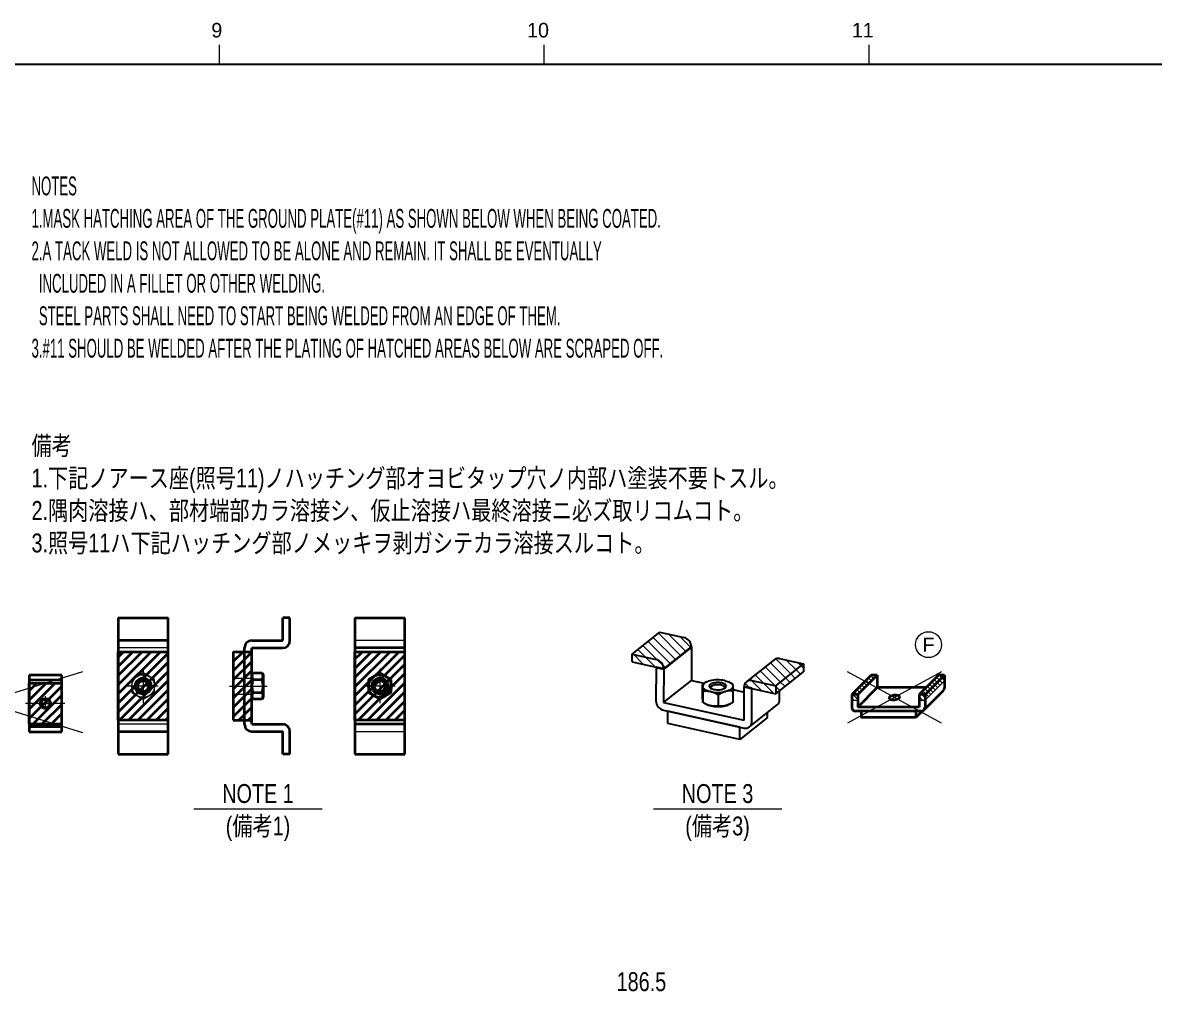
# Model space of a CAD drawing. Header units: millimetres. Extents: x 10 to 821, y 12 to 580.
# Drawn here: x 455.2 to 629.5, y 431.2 to 580.4 of the extents above; entities that cross this region are included whole.
import ezdxf
from ezdxf.enums import TextEntityAlignment as Align

# ---------------------------------------------------------------- set-up
doc = ezdxf.new("R2010")
doc.units = ezdxf.units.MM
doc.linetypes.add('DASHDOT', pattern=[25.3, 12.7, -6.3, 0, -6.3])
doc.linetypes.add('DASHED', pattern=[19, 12.7, -6.3])
for name, color, linetype in [('GR1_02', 7, 'Continuous'), ('図面枠B6M', 7, 'Continuous'), ('表題、部品表_02', 7, 'Continuous'), ('表題、部品表_Layer1', 7, 'Continuous')]:
    doc.layers.add(name, color=color, linetype=linetype)
doc.styles.add('HG丸ｺﾞｼｯｸM-PRO', font='')
doc.styles.get('HG丸ｺﾞｼｯｸM-PRO').set_extended_font_data('HG丸ｺﾞｼｯｸM-PRO')
pattern_1 = [(45, (0, 0), (-0.7071068, 0.7071068), [])]
pattern_2 = [(-45, (0, 0), (0.3535534, 0.3535534), [])]
pattern_3 = [(-45, (0, 0), (0.7071068, 0.7071068), [])]

# ---------------------------------------------------------------- blocks, each defined once
blk = doc.blocks.new('BLKF023')
at = {"layer": '図面枠B6M', "color": 4, "linetype": 'Continuous', "lineweight": 13}
for p, q in [((485.5, 577), (485.5, 574)), ((535.5, 577), (535.5, 574)), ((585.5, 577), (585.5, 574))]:
    blk.add_line(p, q, dxfattribs=at)
at = {"layer": '図面枠B6M', "color": 2, "linetype": 'Continuous', "lineweight": 25}
blk.add_line((35.5, 574), (821, 574), dxfattribs=at)
at = {"layer": '図面枠B6M', "color": 4, "linetype": 'Continuous', "lineweight": 13, "style": 'HG丸ｺﾞｼｯｸM-PRO', "width": 1.003994}
for s, height, p in [('9', 2.25, (484.29, 577.45)), ('10', 2.255, (532.9, 577.45)), ('11', 2.255, (582.9, 577.45))]:
    blk.add_text(s, height=height, dxfattribs=at).set_placement(p, align=Align.BOTTOM_LEFT)
blk = doc.blocks.new('BLKF253')
at = {"layer": '表題、部品表_Layer1', "color": 3, "linetype": 'Continuous', "lineweight": 35}
for p, q in [((456.25, 472.4), (456.25, 478.65)), ((456.25, 478.65), (461.25, 478.65)), ((461.25, 472.4), (461.25, 478.65)), ((456.25, 472.4), (461.25, 472.4))]:
    blk.add_line(p, q, dxfattribs=at)
blk = doc.blocks.new('BLKF254')
at = {"layer": '表題、部品表_Layer1', "color": 3, "linetype": 'Continuous', "lineweight": 35}
for p, q in [((461.25, 479.9), (456.25, 479.9)), ((456.25, 479.9), (456.25, 471.15)), ((461.25, 471.15), (461.25, 479.9)), ((461.25, 479.1), (456.25, 479.1)), ((461.25, 471.95), (456.25, 471.95)), ((456.25, 471.15), (461.25, 471.15))]:
    blk.add_line(p, q, dxfattribs=at)
blk = doc.blocks.new('BLKF255')
at = {"layer": '表題、部品表_Layer1', "color": 4, "linetype": 'DASHDOT', "lineweight": 13}
for p, q in [((458.75, 474.4), (458.75, 476.65)), ((457.63, 475.53), (459.88, 475.53))]:
    blk.add_line(p, q, dxfattribs=at)
at = {"layer": '表題、部品表_Layer1', "color": 3, "linetype": 'Continuous', "lineweight": 35}
for radius in [0.794, 0.67]:
    blk.add_circle((458.75, 475.53), radius, dxfattribs=at)
blk = doc.blocks.new('BLKF256')
at = {"layer": '表題、部品表_02', "color": 3, "linetype": 'Continuous', "lineweight": 35}
for p, q in [((490.51, 479.96), (490.67, 480.23)), ((490.51, 476.46), (490.51, 479.96)), ((490.67, 480.23), (492.11, 480.23)), ((490.67, 479.22), (492.11, 479.22)), ((492.11, 480.23), (492.26, 479.96)), ((492.26, 479.96), (492.26, 476.46)), ((490.67, 476.19), (490.51, 476.46)), ((490.67, 477.2), (492.11, 477.2)), ((492.11, 476.19), (490.67, 476.19)), ((492.26, 476.46), (492.11, 476.19))]:
    blk.add_line(p, q, dxfattribs=at)
for centre, radius, start, end in [((491.41, 479.72), 0.895, 145.6158, 214.3842), ((493.86, 478.21), 3.34, 162.412, 197.588), ((491.37, 479.72), 0.895, 325.6158, 34.3842), ((488.92, 478.21), 3.34, 342.412, 17.588), ((491.41, 476.69), 0.895, 145.6158, 214.3842), ((491.37, 476.69), 0.895, 325.6158, 34.3842)]:
    blk.add_arc(centre, radius, start, end, dxfattribs=at)
blk = doc.blocks.new('BLKF258')
at = {"layer": '表題、部品表_02', "color": 3, "linetype": 'Continuous', "lineweight": 35}
for p, q in [((487.64, 483.46), (487.64, 472.96)), ((490.51, 483.46), (487.64, 483.46)), ((489.39, 472.96), (489.39, 483.46)), ((487.64, 472.96), (490.51, 472.96))]:
    blk.add_line(p, q, dxfattribs=at)
blk = doc.blocks.new('BLKF257')
at = {"layer": '表題、部品表_02', "color": 4, "linetype": 'DASHED', "lineweight": 13}
for p, q in [((487.64, 479.43), (489.39, 479.43)), ((487.64, 476.98), (489.39, 476.98))]:
    blk.add_line(p, q, dxfattribs=at)
at = {"layer": '表題、部品表_02', "color": 3, "linetype": 'Continuous', "lineweight": 35}
blk.add_blockref('BLKF258', (0, 0), dxfattribs=at)
blk = doc.blocks.new('BLKF259')
at = {"layer": '表題、部品表_02', "color": 3, "linetype": 'Continuous', "lineweight": 35}
for p, q in [((496.39, 488.71), (495.27, 488.71)), ((495.27, 485.21), (495.27, 488.71)), ((496.39, 485.21), (496.39, 488.71)), ((490.51, 485.21), (495.27, 485.21)), ((489.39, 472.33), (489.39, 484.09)), ((490.51, 484.09), (495.27, 484.09)), ((490.51, 472.33), (490.51, 484.09)), ((490.51, 472.33), (495.27, 472.33)), ((490.51, 471.21), (495.27, 471.21)), ((495.27, 467.71), (495.27, 471.21)), ((496.39, 467.71), (496.39, 471.21)), ((496.39, 467.71), (495.27, 467.71))]:
    blk.add_line(p, q, dxfattribs=at)
at = {"layer": '表題、部品表_02', "color": 4, "linetype": 'DASHED', "lineweight": 13}
for p, q in [((489.39, 479.43), (490.51, 479.43)), ((489.39, 476.98), (490.51, 476.98))]:
    blk.add_line(p, q, dxfattribs=at)
at = {"layer": '表題、部品表_02', "color": 3, "linetype": 'Continuous', "lineweight": 35}
for centre, start, end in [((490.51, 484.09), 90, 180), ((495.27, 485.21), 270, 0), ((490.51, 472.33), 180, 270), ((495.27, 471.21), 0, 90)]:
    blk.add_arc(centre, 1.12, start, end, dxfattribs=at)
blk = doc.blocks.new('BLKF260')
at = {"layer": '表題、部品表_02', "color": 3, "linetype": 'Continuous', "lineweight": 35}
for p, q in [((477.64, 483.46), (469.94, 483.46)), ((469.94, 472.96), (469.94, 483.46)), ((477.64, 472.96), (477.64, 483.46)), ((477.64, 472.96), (469.94, 472.96))]:
    blk.add_line(p, q, dxfattribs=at)
at = {"layer": '表題、部品表_02', "color": 4, "linetype": 'DASHDOT', "lineweight": 13}
for p, q in [((473.79, 480.85), (473.79, 475.57)), ((476.12, 478.21), (471.32, 478.21))]:
    blk.add_line(p, q, dxfattribs=at)
at = {"layer": '表題、部品表_02', "color": 3, "linetype": 'Continuous', "lineweight": 35}
blk.add_circle((473.79, 478.21), 1.23, dxfattribs=at)
blk = doc.blocks.new('BLKF261')
at = {"layer": '表題、部品表_02', "color": 3, "linetype": 'Continuous', "lineweight": 35}
for p, q in [((469.94, 488.71), (477.64, 488.71)), ((469.94, 488.71), (469.94, 467.71)), ((477.64, 467.71), (477.64, 488.71)), ((477.64, 485.21), (469.94, 485.21)), ((469.94, 471.21), (477.64, 471.21)), ((469.94, 467.71), (477.64, 467.71))]:
    blk.add_line(p, q, dxfattribs=at)
at = {"layer": '表題、部品表_02', "color": 4, "linetype": 'DASHED', "lineweight": 13}
for p, q in [((477.64, 484.09), (469.94, 484.09)), ((477.64, 472.33), (469.94, 472.33))]:
    blk.add_line(p, q, dxfattribs=at)
blk = doc.blocks.new('BLKF262')
at = {"layer": '表題、部品表_02', "color": 4, "linetype": 'DASHED', "lineweight": 13}
for p, q in [((473.79, 480.23), (472.04, 479.22)), ((472.04, 479.22), (472.04, 477.2)), ((475.54, 479.22), (473.79, 480.23)), ((475.54, 477.2), (475.54, 479.22)), ((472.04, 477.2), (473.79, 476.19)), ((473.79, 476.19), (475.54, 477.2))]:
    blk.add_line(p, q, dxfattribs=at)
blk.add_circle((473.79, 478.21), 1.75, dxfattribs=at)
at = {"layer": '表題、部品表_02', "color": 3, "linetype": 'Continuous', "lineweight": 35}
for radius in [1.05, 0.84]:
    blk.add_circle((473.79, 478.21), radius, dxfattribs=at)
blk = doc.blocks.new('BLKF263')
at = {"layer": '表題、部品表_02', "color": 3, "linetype": 'Continuous', "lineweight": 35}
for p, q in [((514.09, 483.46), (506.39, 483.46)), ((506.39, 472.96), (506.39, 483.46)), ((514.09, 472.96), (514.09, 483.46)), ((514.09, 472.96), (506.39, 472.96))]:
    blk.add_line(p, q, dxfattribs=at)
at = {"layer": '表題、部品表_02', "color": 4, "linetype": 'DASHDOT', "lineweight": 13}
for p, q in [((510.24, 480.85), (510.24, 475.57)), ((512.57, 478.21), (507.77, 478.21))]:
    blk.add_line(p, q, dxfattribs=at)
at = {"layer": '表題、部品表_02', "color": 3, "linetype": 'Continuous', "lineweight": 35}
blk.add_circle((510.24, 478.21), 1.23, dxfattribs=at)
blk = doc.blocks.new('BLKF264')
at = {"layer": '表題、部品表_02', "color": 3, "linetype": 'Continuous', "lineweight": 35}
for p, q in [((506.39, 488.71), (514.09, 488.71)), ((506.39, 488.71), (506.39, 467.71)), ((514.09, 467.71), (514.09, 488.71)), ((514.09, 484.09), (506.39, 484.09)), ((514.09, 472.33), (506.39, 472.33)), ((506.39, 467.71), (514.09, 467.71))]:
    blk.add_line(p, q, dxfattribs=at)
at = {"layer": '表題、部品表_02', "color": 4, "linetype": 'DASHED', "lineweight": 13}
for p, q in [((514.09, 485.21), (506.39, 485.21)), ((506.39, 471.21), (514.09, 471.21))]:
    blk.add_line(p, q, dxfattribs=at)
blk = doc.blocks.new('BLKF265')
at = {"layer": '表題、部品表_02', "color": 3, "linetype": 'Continuous', "lineweight": 35}
for p, q in [((510.24, 480.23), (508.49, 479.22)), ((508.49, 479.22), (508.49, 477.2)), ((511.99, 479.22), (510.24, 480.23)), ((511.99, 477.2), (511.99, 479.22)), ((508.49, 477.2), (510.24, 476.19)), ((510.24, 476.19), (511.99, 477.2))]:
    blk.add_line(p, q, dxfattribs=at)
for radius in [1.75, 1.05, 0.84]:
    blk.add_circle((510.24, 478.21), radius, dxfattribs=at)
blk = doc.blocks.new('BLKF266')
at = {"layer": '表題、部品表_Layer1', "linetype": 'Continuous', "lineweight": 13}
h = blk.add_hatch(dxfattribs=at)
h.set_pattern_fill('_USER', color=4, scale=0.5, angle=-45, style=0, pattern_type=0)
h.set_pattern_definition(pattern_2)
h.paths.add_polyline_path([(594.16, 476.06), (593.26, 476.06), (593.26, 476.9), (596.24, 479.88), (597.14, 479.88), (597.14, 479.04)], flags=0)
at = {"layer": '表題、部品表_Layer1', "color": 4, "linetype": 'Continuous', "lineweight": 13}
for p in [(597.14, 479.04), (593.26, 476.06)]:
    blk.add_line(p, (594.16, 476.06), dxfattribs=at)
blk = doc.blocks.new('BLKF267')
at = {"layer": '表題、部品表_Layer1', "color": 3, "linetype": 'Continuous', "lineweight": 35}
for p, q in [((585.89, 479.88), (582.91, 476.9)), ((586.79, 479.88), (583.81, 476.9)), ((586.79, 479.88), (585.89, 479.88)), ((586.79, 479.88), (586.79, 477.97)), ((596.24, 479.88), (593.26, 476.9)), ((597.14, 479.88), (594.16, 476.9)), ((597.14, 479.88), (596.24, 479.88)), ((597.14, 479.88), (597.14, 477.9)), ((586.79, 477.97), (583.81, 474.99)), ((594.32, 477.97), (586.79, 477.97)), ((593.99, 474.51), (596.97, 477.5)), ((582.91, 476.9), (582.91, 474.91)), ((583.81, 476.9), (582.91, 476.9)), ((583.81, 476.9), (583.81, 474.99)), ((593.26, 476.9), (593.26, 474.99)), ((594.16, 476.9), (593.26, 476.9)), ((594.16, 476.9), (594.16, 474.91)), ((593.59, 474.35), (583.47, 474.35)), ((593.26, 474.99), (583.81, 474.99)), ((584.31, 474.35), (584.31, 473.36)), ((593.77, 474.38), (592.75, 473.36)), ((592.75, 474.35), (592.75, 473.36)), ((592.75, 473.36), (584.31, 473.36))]:
    blk.add_line(p, q, dxfattribs=at)
for centre, start, end in [((596.58, 477.9), 315, 360), ((583.47, 474.91), 180, 270), ((593.59, 474.91), 270, 360)]:
    blk.add_arc(centre, 0.562, start, end, dxfattribs=at)
blk.add_ellipse((589.46, 476.46), major_axis=(0.788, 0.107), ratio=0.5, dxfattribs=at)
blk = doc.blocks.new('BLKF268')
at = {"layer": '表題、部品表_Layer1', "color": 4, "linetype": 'Continuous', "lineweight": 13}
blk.add_circle((594.7, 484.59), 2, dxfattribs=at)
at = {"layer": '表題、部品表_Layer1', "color": 4, "linetype": 'Continuous', "lineweight": 13, "style": 'HG丸ｺﾞｼｯｸM-PRO', "width": 1.042153}
blk.add_text('F', height=2.18, dxfattribs=at).set_placement((594.7, 484.59), align=Align.MIDDLE_CENTER)
blk = doc.blocks.new('BLKF280')
at = {"layer": '表題、部品表_02', "color": 7, "linetype": 'Continuous', "lineweight": 25}
for p, q in [((559.97, 478.05), (559.94, 478.16)), ((560.03, 477.94), (559.97, 478.05)), ((560.11, 477.83), (560.03, 477.94)), ((560.23, 477.73), (560.11, 477.83)), ((560.37, 477.64), (560.23, 477.73)), ((560.54, 477.55), (560.37, 477.64)), ((560.73, 477.47), (560.54, 477.55)), ((560.95, 477.4), (560.73, 477.47)), ((561.18, 477.34), (560.95, 477.4))]:
    blk.add_line(p, q, dxfattribs=at)
blk = doc.blocks.new('BLKF281')
at = {"layer": '表題、部品表_02', "color": 7, "linetype": 'Continuous', "lineweight": 25}
for p, q in [((559.95, 478.27), (559.94, 478.16)), ((559.99, 478.39), (559.95, 478.27)), ((560.05, 478.49), (559.99, 478.39)), ((560.15, 478.6), (560.05, 478.49)), ((560.27, 478.7), (560.15, 478.6)), ((560.43, 478.79), (560.27, 478.7)), ((560.6, 478.88), (560.43, 478.79)), ((560.8, 478.95), (560.6, 478.88)), ((561.02, 479.02), (560.8, 478.95))]:
    blk.add_line(p, q, dxfattribs=at)
blk = doc.blocks.new('BLKF282')
at = {"layer": '表題、部品表_02', "color": 7, "linetype": 'Continuous', "lineweight": 25}
for p, q in [((563.34, 479.05), (563.57, 478.99)), ((563.57, 478.99), (563.78, 478.92)), ((563.78, 478.92), (563.97, 478.85)), ((563.97, 478.85), (564.14, 478.76)), ((564.14, 478.76), (564.28, 478.66)), ((564.28, 478.66), (564.4, 478.56)), ((564.4, 478.56), (564.49, 478.45)), ((564.49, 478.45), (564.54, 478.34)), ((564.54, 478.34), (564.57, 478.23))]:
    blk.add_line(p, q, dxfattribs=at)
blk = doc.blocks.new('BLKF283')
at = {"layer": '表題、部品表_02', "color": 7, "linetype": 'Continuous', "lineweight": 25}
for p, q in [((563.71, 477.44), (563.49, 477.38)), ((563.91, 477.52), (563.71, 477.44)), ((564.09, 477.6), (563.91, 477.52)), ((564.24, 477.69), (564.09, 477.6)), ((564.36, 477.79), (564.24, 477.69)), ((564.46, 477.9), (564.36, 477.79)), ((564.53, 478.01), (564.46, 477.9)), ((564.57, 478.12), (564.53, 478.01)), ((564.57, 478.23), (564.57, 478.12))]:
    blk.add_line(p, q, dxfattribs=at)
blk = doc.blocks.new('BLKF284')
at = {"layer": '表題、部品表_02', "color": 7, "linetype": 'Continuous', "lineweight": 25}
for p, q in [((560.95, 478.28), (560.93, 478.2)), ((560.93, 478.2), (560.95, 478.12)), ((560.99, 478.36), (560.95, 478.28)), ((560.95, 478.12), (560.98, 478.05)), ((560.98, 478.05), (561.05, 477.97)), ((561.06, 478.43), (560.99, 478.36)), ((561.05, 477.97), (561.14, 477.9)), ((561.15, 478.5), (561.06, 478.43)), ((561.14, 477.9), (561.25, 477.84)), ((561.26, 478.56), (561.15, 478.5)), ((561.25, 477.84), (561.38, 477.78)), ((561.4, 478.62), (561.26, 478.56)), ((561.38, 477.78), (561.53, 477.73)), ((561.55, 478.67), (561.4, 478.62)), ((561.53, 477.73), (561.7, 477.7)), ((561.72, 478.7), (561.55, 478.67)), ((561.7, 477.7), (561.87, 477.67)), ((561.9, 478.73), (561.72, 478.7)), ((561.87, 477.67), (562.06, 477.65)), ((562.08, 478.75), (561.9, 478.73)), ((562.06, 477.65), (562.25, 477.64)), ((562.27, 478.75), (562.08, 478.75)), ((562.25, 477.64), (562.43, 477.65)), ((562.46, 478.74), (562.27, 478.75)), ((562.43, 477.65), (562.62, 477.66)), ((562.64, 478.73), (562.46, 478.74)), ((562.62, 477.66), (562.8, 477.69)), ((562.82, 478.7), (562.64, 478.73)), ((562.8, 477.69), (562.96, 477.73)), ((562.98, 478.66), (562.82, 478.7)), ((562.96, 477.73), (563.11, 477.77)), ((563.13, 478.61), (562.98, 478.66)), ((563.11, 477.77), (563.25, 477.83)), ((563.26, 478.55), (563.13, 478.61)), ((563.25, 477.83), (563.36, 477.89)), ((563.38, 478.49), (563.26, 478.55)), ((563.36, 477.89), (563.46, 477.96)), ((563.47, 478.42), (563.38, 478.49)), ((563.46, 477.96), (563.52, 478.03)), ((563.53, 478.35), (563.47, 478.42)), ((563.52, 478.03), (563.56, 478.11)), ((563.57, 478.27), (563.53, 478.35)), ((563.56, 478.11), (563.58, 478.19)), ((563.58, 478.19), (563.57, 478.27))]:
    blk.add_line(p, q, dxfattribs=at)
blk = doc.blocks.new('BLKF285')
at = {"layer": '表題、部品表_02', "color": 7, "linetype": 'Continuous', "lineweight": 25}
for p, q in [((561.69, 478.41), (561.84, 478.44)), ((561.84, 478.44), (562, 478.46)), ((562, 478.46), (562.17, 478.48)), ((562.17, 478.48), (562.34, 478.47)), ((562.34, 478.47), (562.51, 478.46)), ((562.51, 478.46), (562.67, 478.44)), ((562.67, 478.44), (562.83, 478.41)), ((562.83, 478.41), (562.96, 478.36)), ((562.96, 478.36), (563.08, 478.31)), ((563.08, 478.31), (563.18, 478.25)), ((563.22, 477.84), (563.14, 477.78)), ((563.18, 478.25), (563.25, 478.19)), ((563.28, 477.91), (563.22, 477.84)), ((563.25, 478.19), (563.3, 478.12)), ((563.31, 477.98), (563.28, 477.91)), ((563.3, 478.12), (563.32, 478.05)), ((563.32, 478.05), (563.31, 477.98))]:
    blk.add_line(p, q, dxfattribs=at)
blk = doc.blocks.new('BLKF286')
at = {"layer": '表題、部品表_02', "color": 7, "linetype": 'Continuous', "lineweight": 25}
for p, q in [((561.19, 478.05), (561.21, 478.12)), ((561.2, 477.98), (561.19, 478.05)), ((561.23, 477.91), (561.2, 477.98)), ((561.21, 478.12), (561.26, 478.19)), ((561.3, 477.84), (561.23, 477.91)), ((561.26, 478.19), (561.34, 478.26)), ((561.37, 477.79), (561.3, 477.84)), ((561.34, 478.26), (561.43, 478.31)), ((561.43, 478.31), (561.55, 478.37)), ((561.55, 478.37), (561.69, 478.41))]:
    blk.add_line(p, q, dxfattribs=at)
blk = doc.blocks.new('BLKF279')
at = {"layer": '表題、部品表_02', "color": 7, "linetype": 'Continuous', "lineweight": 25}
for p, q in [((549.07, 483.14), (553.34, 486.53)), ((553.34, 486.53), (557.03, 485.71)), ((549.07, 481.93), (549.07, 483.14)), ((549.07, 483.14), (552.75, 482.32)), ((558.2, 484.24), (558.2, 479.09)), ((549.07, 481.93), (552.75, 481.11)), ((552.75, 481.11), (552.74, 475.96)), ((570.94, 482.27), (566.77, 478.96)), ((571.19, 478.24), (575.46, 481.62)), ((571.77, 482.44), (575.46, 481.62)), ((575.46, 481.62), (575.46, 480.41)), ((553.93, 480.85), (553.92, 475.7)), ((571.19, 477.02), (575.46, 480.41)), ((553.92, 475.7), (558.2, 479.09)), ((558.2, 479.09), (560.18, 478.65)), ((560.34, 478.75), (559.89, 478.48)), ((559.89, 476.79), (559.89, 478.48)), ((560.45, 478.8), (560.34, 478.75)), ((564.24, 478.71), (564.07, 478.8)), ((564.61, 477.67), (566.32, 477.29)), ((564.62, 475.74), (564.62, 477.43)), ((566.31, 472.96), (566.32, 478.1)), ((567.49, 472.69), (567.5, 477.84)), ((567.5, 479.05), (571.19, 478.24)), ((567.5, 477.84), (571.19, 477.02)), ((571.19, 478.24), (571.19, 477.02)), ((571.76, 476.08), (571.76, 477.48)), ((553.92, 475.7), (566.31, 472.96)), ((559.99, 475.67), (560, 477.36)), ((562.36, 475.15), (562.36, 476.84)), ((553.92, 474.49), (566.31, 471.75)), ((554.58, 472.45), (554.59, 474.34)), ((565.65, 471.89), (554.59, 474.34)), ((560.27, 475.51), (560.44, 475.42)), ((564.06, 475.42), (564.17, 475.47)), ((567.14, 471.91), (571.41, 475.3)), ((569.91, 473.39), (569.92, 474.11)), ((565.64, 470), (554.58, 472.45)), ((569.91, 473.39), (565.64, 470)), ((565.64, 470), (565.65, 471.89))]:
    blk.add_line(p, q, dxfattribs=at)
for centre, radius, start, end in [((556.65, 484.2), 1.56, 1.4197, 75.8906), ((552.38, 480.81), 1.56, 1.4111, 75.8992), ((571.53, 481.5), 0.976, 75.5956, 127.0666), ((562.25, 474.01), 5.16, 77.8925, 103.8222), ((567.26, 478.15), 0.94, 75.0011, 182.5569), ((554.3, 476), 1.56, 181.4111, 255.8992), ((562.26, 482.38), 5.16, 257.8925, 283.8222), ((570.78, 476.05), 0.979, 309.8549, 1.8466), ((561.76, 478.03), 2.92, 243.2098, 258.4491), ((562.26, 480.2), 5.15, 257.875, 283.8397), ((562.82, 477.87), 2.75, 284.0615, 296.8354), ((566.55, 472.65), 0.94, 255.0011, 2.5569)]:
    blk.add_arc(centre, radius, start, end, dxfattribs=at)
for points, knots in [([(559.94, 478.16), (559.94, 478.2), (559.93, 478.28), (559.92, 478.39), (559.9, 478.45), (559.89, 478.48), (559.89, 478.48)], [0, 0, 0, 0, 0.215128, 0.430296, 0.872654, 1, 1, 1, 1]), ([(560, 477.36), (559.99, 477.51), (559.98, 477.73), (559.96, 477.97), (559.95, 478.09), (559.94, 478.15), (559.94, 478.16)], [0, 0, 0, 0, 0.4603482, 0.6963674, 0.9323114, 1, 1, 1, 1]), ([(564.62, 477.43), (564.53, 477.44), (564.3, 477.47), (563.92, 477.47), (563.64, 477.41), (563.49, 477.38)], [0, 0, 0, 0, 0.261593, 0.62726, 1, 1, 1, 1]), ([(564.23, 478.7), (564.28, 478.68), (564.38, 478.64), (564.47, 478.58), (564.52, 478.55)], [0, 0, 0, 0, 0.481354, 1, 1, 1, 1]), ([(564.52, 478.55), (564.53, 478.53), (564.54, 478.49), (564.55, 478.38), (564.56, 478.3), (564.57, 478.24), (564.57, 478.23)], [0, 0, 0, 0, 0.460348, 0.696367, 0.932311, 1, 1, 1, 1]), ([(564.57, 478.23), (564.57, 478.19), (564.58, 478.1), (564.6, 477.88), (564.61, 477.65), (564.62, 477.47), (564.62, 477.43)], [0, 0, 0, 0, 0.2151275, 0.4302959, 0.8726542, 1, 1, 1, 1]), ([(559.94, 475.99), (559.94, 476.03), (559.93, 476.12), (559.91, 476.34), (559.9, 476.57), (559.89, 476.75), (559.89, 476.79)], [0, 0, 0, 0, 0.215128, 0.430296, 0.872654, 1, 1, 1, 1]), ([(559.99, 475.67), (559.98, 475.69), (559.97, 475.73), (559.96, 475.84), (559.95, 475.92), (559.94, 475.98), (559.94, 475.99)], [0, 0, 0, 0, 0.460348, 0.696367, 0.932311, 1, 1, 1, 1]), ([(561.18, 477.34), (561.09, 477.36), (560.92, 477.39), (560.57, 477.42), (560.26, 477.4), (560.04, 477.37), (560, 477.36)], [0, 0, 0, 0, 0.215128, 0.430296, 0.872654, 1, 1, 1, 1]), ([(562.36, 476.84), (562.18, 476.94), (561.92, 477.09), (561.55, 477.24), (561.33, 477.31), (561.21, 477.33), (561.18, 477.34)], [0, 0, 0, 0, 0.460348, 0.696367, 0.932311, 1, 1, 1, 1]), ([(563.49, 477.38), (563.42, 477.35), (563.19, 477.29), (562.81, 477.12), (562.51, 476.93), (562.36, 476.84)], [0, 0, 0, 0, 0.1893052, 0.5904964, 1, 1, 1, 1]), ([(564.62, 475.74), (564.52, 475.68), (564.29, 475.53), (563.92, 475.34), (563.63, 475.25), (563.49, 475.2)], [0, 0, 0, 0, 0.261593, 0.62726, 1, 1, 1, 1]), ([(561.17, 475.17), (561.09, 475.19), (560.91, 475.23), (560.56, 475.36), (560.26, 475.51), (560.04, 475.64), (559.99, 475.67)], [0, 0, 0, 0, 0.215128, 0.430296, 0.872654, 1, 1, 1, 1]), ([(562.36, 475.15), (562.18, 475.12), (561.91, 475.09), (561.54, 475.11), (561.32, 475.14), (561.2, 475.16), (561.17, 475.17)], [0, 0, 0, 0, 0.460348, 0.696367, 0.932311, 1, 1, 1, 1]), ([(563.49, 475.2), (563.42, 475.19), (563.19, 475.13), (562.8, 475.1), (562.51, 475.13), (562.36, 475.15)], [0, 0, 0, 0, 0.189305, 0.590496, 1, 1, 1, 1])]:
    blk.add_open_spline(points, degree=3, knots=knots, dxfattribs=at)
for name in ['BLKF281', 'BLKF280', 'BLKF284', 'BLKF286', 'BLKF285', 'BLKF282', 'BLKF283']:
    blk.add_blockref(name, (0, 0), dxfattribs=at)

msp = doc.modelspace()

# ---------------------------------------------------------------- hatches: boundary and pattern name
at = {"layer": '表題、部品表_02', "linetype": 'Continuous', "lineweight": 13}
h = msp.add_hatch(dxfattribs=at)
h.set_pattern_fill('_USER', color=4, angle=-45, style=0, pattern_type=0)
h.set_pattern_definition(pattern_3)
edge = h.paths.add_edge_path(flags=0)
edge.add_line((557.03, 485.71), (553.34, 486.53))
edge.add_line((553.34, 486.53), (549.07, 483.14))
edge.add_line((549.07, 483.14), (552.75, 482.32))
edge.add_arc((552.38, 480.81), 1.56, 1.4111, 75.8992, ccw=False)
edge.add_line((553.93, 480.85), (558.2, 484.24))
edge.add_arc((556.65, 484.2), 1.56, 1.4197, 75.8906)
edge = h.paths.add_edge_path(flags=0)
edge.add_line((552.75, 482.32), (549.07, 483.14))
edge.add_line((549.07, 483.14), (549.07, 481.93))
edge.add_line((549.07, 481.93), (552.75, 481.11))
edge.add_line((552.75, 481.11), (553.93, 480.85))
edge.add_arc((552.38, 480.81), 1.56, 1.4111, 62.0359)
edge.add_arc((552.38, 480.81), 1.56, 62.0359, 75.8992)
at = {"layer": '表題、部品表_02', "linetype": 'Continuous', "lineweight": 35}
h = msp.add_hatch(dxfattribs=at)
h.set_pattern_fill('_USER', color=3, angle=45, style=0, pattern_type=0)
h.set_pattern_definition(pattern_1)
h.paths.add_polyline_path([(469.94, 483.46), (469.94, 472.96), (477.64, 472.96), (477.64, 483.46)], flags=0)
h = msp.add_hatch(dxfattribs=at)
h.set_pattern_fill('_USER', color=3, angle=45, style=0, pattern_type=0)
h.set_pattern_definition(pattern_1)
h.paths.add_polyline_path([(487.64, 483.46), (487.64, 472.96), (490.51, 472.96), (490.51, 483.46)], flags=0)
h = msp.add_hatch(dxfattribs=at)
h.set_pattern_fill('_USER', color=3, angle=45, style=0, pattern_type=0)
h.set_pattern_definition(pattern_1)
h.paths.add_polyline_path([(506.39, 483.46), (514.09, 483.46), (514.09, 472.96), (506.39, 472.96)], flags=0)
at = {"layer": '表題、部品表_02', "linetype": 'Continuous', "lineweight": 13}
h = msp.add_hatch(dxfattribs=at)
h.set_pattern_fill('_USER', color=4, angle=-45, style=0, pattern_type=0)
h.set_pattern_definition(pattern_3)
edge = h.paths.add_edge_path(flags=0)
edge.add_line((571.19, 478.24), (567.5, 479.05))
edge.add_arc((567.26, 478.15), 0.94, 75.0011, 182.5569)
edge.add_line((566.32, 478.1), (567.5, 477.84))
edge.add_line((567.5, 477.84), (571.19, 477.02))
edge.add_line((571.19, 477.02), (571.19, 478.24))
edge = h.paths.add_edge_path(flags=0)
edge.add_line((575.46, 481.62), (571.77, 482.44))
edge.add_arc((571.53, 481.5), 0.976, 75.5956, 127.0666)
edge.add_line((570.94, 482.27), (566.67, 478.88))
edge.add_line((566.67, 478.88), (566.69, 478.89))
edge.add_arc((567.26, 478.15), 0.94, 75.0011, 127.5481, ccw=False)
edge.add_line((567.5, 479.05), (571.19, 478.24))
edge.add_line((571.19, 478.24), (572.38, 479.18))
edge.add_line((572.38, 479.18), (575.46, 481.62))
h.paths.add_polyline_path([(575.46, 480.41), (575.46, 481.62), (571.19, 478.24), (571.19, 477.02), (571.76, 477.48), (572.48, 478.05)], flags=0)
at = {"layer": '表題、部品表_Layer1', "linetype": 'Continuous', "lineweight": 13}
h = msp.add_hatch(dxfattribs=at)
h.set_pattern_fill('_USER', color=4, scale=0.5, angle=-45, style=0, pattern_type=0)
h.set_pattern_definition(pattern_2)
h.paths.add_polyline_path([(583.81, 476.06), (582.91, 476.06), (582.91, 476.9), (585.89, 479.88), (586.79, 479.88), (583.81, 476.9)], flags=0)
at = {"layer": '表題、部品表_Layer1', "linetype": 'Continuous', "lineweight": 35}
h = msp.add_hatch(dxfattribs=at)
h.set_pattern_fill('_USER', color=3, angle=45, style=0, pattern_type=0)
h.set_pattern_definition(pattern_1)
h.paths.add_polyline_path([(456.25, 478.65), (461.25, 478.65), (461.25, 472.4), (456.25, 472.4)], flags=0)

# ---------------------------------------------------------------- linework, layer by layer
at = {"layer": '表題、部品表_02', "color": 4, "linetype": 'Continuous', "lineweight": 13}
for p, q in [((490.51, 483.46), (490.51, 472.96)), ((481.59, 459.28), (501.35, 459.28)), ((552.34, 459.28), (572.1, 459.28))]:
    msp.add_line(p, q, dxfattribs=at)
at = {"layer": '表題、部品表_02', "color": 31, "linetype": 'Continuous', "lineweight": 35}
for p, q in [((553.93, 480.85), (558.2, 484.24)), ((552.75, 481.11), (553.93, 480.85)), ((567.5, 477.84), (566.32, 478.1))]:
    msp.add_line(p, q, dxfattribs=at)
at = {"layer": '表題、部品表_02', "color": 4, "linetype": 'DASHDOT', "lineweight": 13}
msp.add_line((487.08, 478.21), (492.89, 478.21), dxfattribs=at)
at = {"layer": '表題、部品表_Layer1', "color": 4, "linetype": 'Continuous', "lineweight": 13}
for p, q in [((464.5, 471.03), (433.72, 480.44)), ((433.72, 471.03), (464.5, 480.44)), ((596.68, 472.48), (582.23, 480.43)), ((596.68, 480.43), (582.23, 472.48)), ((582.91, 476.06), (583.81, 476.06))]:
    msp.add_line(p, q, dxfattribs=at)
at = {"layer": '表題、部品表_Layer1', "color": 4, "linetype": 'DASHDOT', "lineweight": 13}
msp.add_line((461.72, 475.53), (455.69, 475.53), dxfattribs=at)

# ---------------------------------------------------------------- block references
at = {"layer": '図面枠B6M', "color": 4, "linetype": 'Continuous', "lineweight": 13}
msp.add_blockref('BLKF023', (0, 0), dxfattribs=at)
at = {"layer": '表題、部品表_02', "color": 3, "linetype": 'Continuous', "lineweight": 35}
for name in ['BLKF261', 'BLKF259', 'BLKF264', 'BLKF260', 'BLKF263', 'BLKF256', 'BLKF265']:
    msp.add_blockref(name, (0, 0), dxfattribs=at)
at = {"layer": '表題、部品表_02', "color": 7, "linetype": 'Continuous', "lineweight": 25}
msp.add_blockref('BLKF279', (0, 0), dxfattribs=at)
at = {"layer": '表題、部品表_02', "color": 4, "linetype": 'DASHED', "lineweight": 13}
for name in ['BLKF257', 'BLKF262']:
    msp.add_blockref(name, (0, 0), dxfattribs=at)
at = {"layer": '表題、部品表_Layer1', "color": 4, "linetype": 'Continuous', "lineweight": 13}
for name in ['BLKF268', 'BLKF266']:
    msp.add_blockref(name, (0, 0), dxfattribs=at)
at = {"layer": '表題、部品表_Layer1', "color": 3, "linetype": 'Continuous', "lineweight": 35}
for name in ['BLKF254', 'BLKF267', 'BLKF253']:
    msp.add_blockref(name, (0, 0), dxfattribs=at)
at = {"layer": '表題、部品表_Layer1', "color": 3, "linetype": 'DASHDOT', "lineweight": 13}
msp.add_blockref('BLKF255', (0, 0), dxfattribs=at)

# ---------------------------------------------------------------- texts
at = {"layer": 'GR1_02', "color": 3, "linetype": 'Continuous', "lineweight": 35, "style": 'HG丸ｺﾞｼｯｸM-PRO', "width": 0.7847}
msp.add_text('186.5', height=2.909, rotation=0, dxfattribs=at).set_placement((550.5, 430.35), align=Align.BOTTOM_CENTER)
at = {"layer": '表題、部品表_02', "color": 3, "linetype": 'Continuous', "lineweight": 35, "style": 'HG丸ｺﾞｼｯｸM-PRO'}
for s, height, width, p in [('NOTES', 2.909, 0.521205, (456.6, 555.26)), ('1.MASK HATCHING AREA OF THE GROUND PLATE(#11) AS SHOWN BELOW WHEN BEING COATED.', 2.9091, 0.522467, (456.6, 550.26)), ('2.A TACK WELD IS NOT ALLOWED TO BE ALONE AND REMAIN. IT SHALL BE EVENTUALLY', 2.9091, 0.522709, (456.6, 545.26)), ('  INCLUDED IN A FILLET OR OTHER WELDING.', 2.9091, 0.522671, (456.6, 540.26)), ('  STEEL PARTS SHALL NEED TO START BEING WELDED FROM AN EDGE OF THEM.', 2.9091, 0.522572, (456.6, 535.26)), ('3.#11 SHOULD BE WELDED AFTER THE PLATING OF HATCHED AREAS BELOW ARE SCRAPED OFF.', 2.9091, 0.522593, (456.6, 530.26)), ('備考', 2.909, 0.781842, (456.6, 515.26)), ('1.下記ノアース座(照号11)ノハッチング部オヨビタップ穴ノ内部ハ塗装不要トスル。', 2.9091, 0.782028, (456.6, 510.26)), ('2.隅肉溶接ハ、部材端部カラ溶接シ、仮止溶接ハ最終溶接ニ必ズ取リコムコト。', 2.9091, 0.781928, (456.6, 505.26)), ('3.照号11ハ下記ハッチング部ノメッキヲ剥ガシテカラ溶接スルコト。', 2.9091, 0.782067, (456.6, 500.26))]:
    msp.add_text(s, height=height, dxfattribs=dict(at, width=width)).set_placement(p, align=Align.MIDDLE_LEFT)
for s, width, p in [('NOTE 1', 0.784001, (491.47, 461.66)), ('NOTE 3', 0.784001, (562.22, 461.66)), ('(備考1)', 0.782427, (491.47, 456.66)), ('(備考3)', 0.782427, (562.22, 456.66))]:
    msp.add_text(s, height=2.909, dxfattribs=dict(at, width=width)).set_placement(p, align=Align.MIDDLE_CENTER)

doc.saveas('drawing.dxf')
